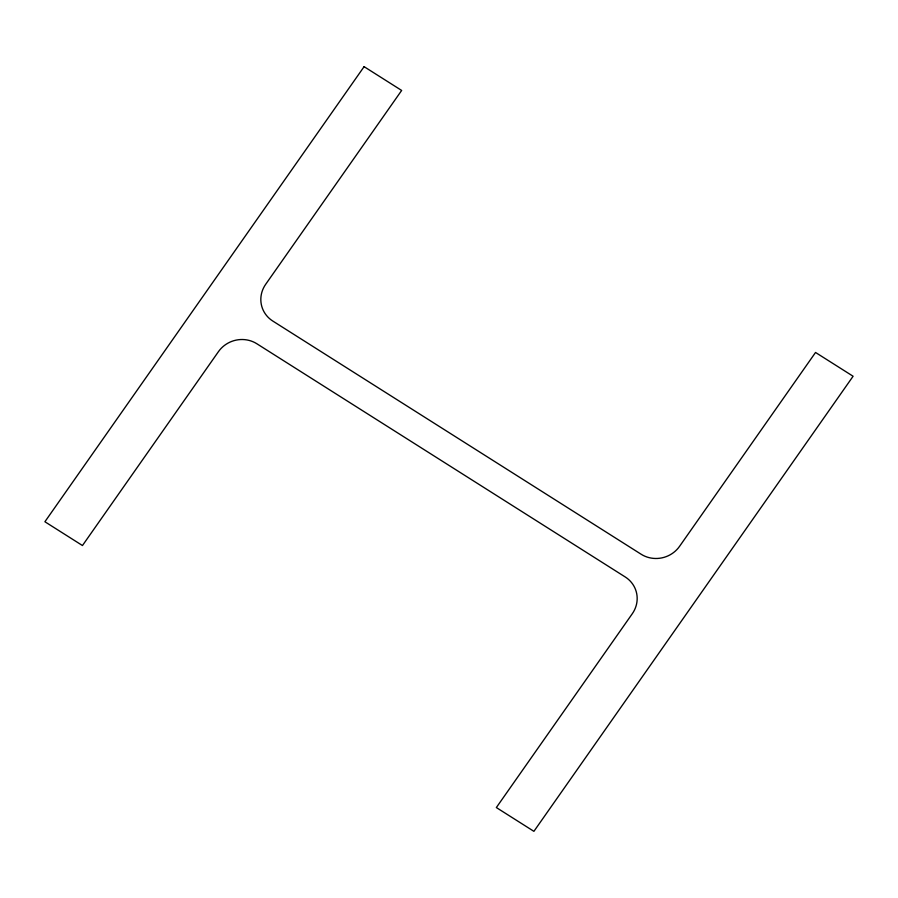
<?xml version="1.0" encoding="UTF-8"?>
<svg xmlns="http://www.w3.org/2000/svg" width="898" height="898" viewBox="0 0 898 898"><rect width="100%" height="100%" fill="white"/><g stroke="black" fill="none" stroke-linecap="round" stroke-linejoin="round"><path stroke-width="1.35" d="M364.094 66.665L44.9 521.749L82.459 545.535L218.416 351.69A27.771 26.446 -19 0 1 256.85 343.754L625.221 576.965A27.771 26.446 -19 0 1 632.304 613.716L496.347 807.549L533.906 831.335L853.1 376.251L815.541 352.465L679.584 546.31A27.771 26.446 -19 0 1 641.15 554.246L272.779 321.035A27.771 26.446 -19 0 1 265.696 284.284L401.653 90.451L364.094 66.665"/></g></svg>
